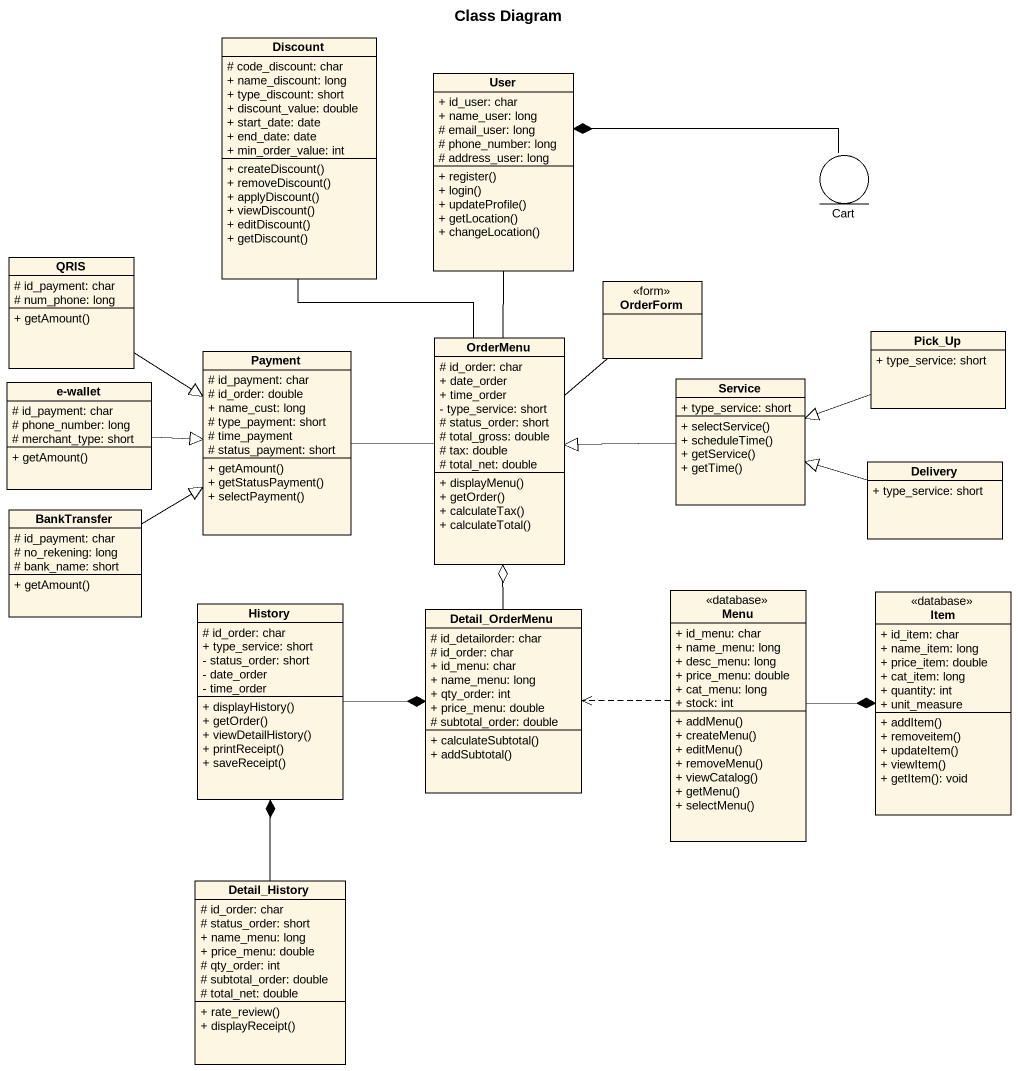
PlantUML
@startuml
title Class Diagram
allowmixing
hide circle
hide empty members
skinparam classAttributeIconSize 0
class Discount {
  # code_discount: char
  + name_discount: long
  + type_discount: short
  + discount_value: double
  + start_date: date
  + end_date: date
  + min_order_value: int
  + createDiscount()
  + removeDiscount()
  + applyDiscount()
  + viewDiscount()
  + editDiscount()
  + getDiscount()
}
class User {
  + id_user: char
  + name_user: long
  # email_user: long
  # phone_number: long
  # address_user: long
  + register()
  + login()
  + updateProfile()
  + getLocation()
  + changeLocation()
}
entity Cart
class QRIS {
  # id_payment: char
  # num_phone: long
  + getAmount()
}
class OrderForm <<form>>
class Pick_Up {
  + type_service: short
}
class "e-wallet" as e_wallet {
  # id_payment: char
  # phone_number: long
  # merchant_type: short
  + getAmount()
}
class Payment {
  # id_payment: char
  # id_order: double
  + name_cust: long
  # type_payment: short
  # time_payment
  # status_payment: short
  + getAmount()
  + getStatusPayment()
  + selectPayment()
}
class OrderMenu {
  # id_order: char
  + date_order
  + time_order
  - type_service: short
  # status_order: short
  # total_gross: double
  # tax: double
  # total_net: double
  + displayMenu()
  + getOrder()
  + calculateTax()
  + calculateTotal()
}
class Service {
  + type_service: short
  + selectService()
  + scheduleTime()
  + getService()
  + getTime()
}
class Delivery {
  + type_service: short
}
class BankTransfer {
  # id_payment: char
  # no_rekening: long
  # bank_name: short
  + getAmount()
}
class History {
  # id_order: char
  + type_service: short
  - status_order: short
  - date_order
  - time_order
  + displayHistory()
  + getOrder()
  + viewDetailHistory()
  + printReceipt()
  + saveReceipt()
}
class Detail_OrderMenu {
  # id_detailorder: char
  # id_order: char
  + id_menu: char
  + name_menu: long
  + qty_order: int
  + price_menu: double
  # subtotal_order: double
  + calculateSubtotal()
  + addSubtotal()
}
class Menu <<database>> {
  + id_menu: char
  + name_menu: long
  + desc_menu: long
  + price_menu: double
  + cat_menu: long
  + stock: int
  + addMenu()
  + createMenu()
  + editMenu()
  + removeMenu()
  + viewCatalog()
  + getMenu()
  + selectMenu()
}
class Item <<database>> {
  + id_item: char
  + name_item: long
  + price_item: double
  + cat_item: long
  + quantity: int
  + unit_measure
  + addItem()
  + removeitem()
  + updateItem()
  + viewItem()
  + getItem(): void
}
class Detail_History {
  # id_order: char
  # status_order: short
  + name_menu: long
  + price_menu: double
  # qty_order: int
  # subtotal_order: double
  # total_net: double
  + rate_review()
  + displayReceipt()
}
Discount -- OrderMenu
User -- OrderMenu
Cart -left-* User
QRIS --|> Payment
Pick_Up -left-|> Service
e_wallet -right-|> Payment
OrderMenu -up- OrderForm
OrderMenu -left- Payment
Service -left-|> OrderMenu
Delivery -left-|> Service
BankTransfer -right-|> Payment
History -right-* Detail_OrderMenu
Detail_OrderMenu -up-o OrderMenu
Menu .left.> Detail_OrderMenu
Menu -right-* Item
Detail_History -up-* History
@enduml
